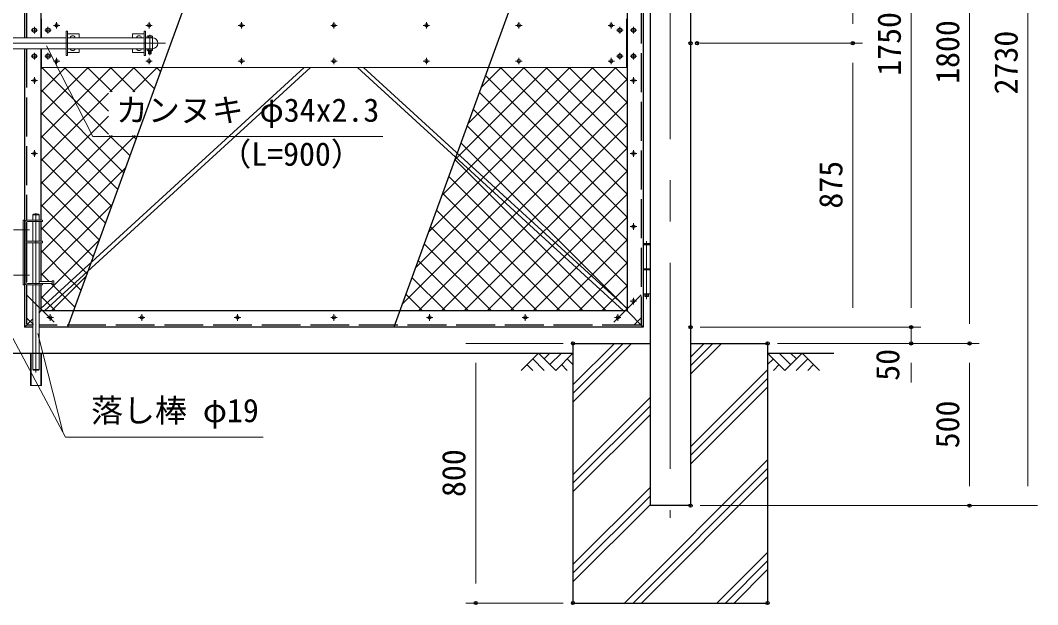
# Model space of a CAD drawing. Units: millimetres, scale not verified. Extents: x -6300 to 6300, y -4455 to 4455.
# Drawn here: x -2373 to 763, y -2113 to -312 of the extents above; entities that cross this region are included whole.
import ezdxf
from ezdxf.enums import TextEntityAlignment as Align

# ---------------------------------------------------------------- set-up
doc = ezdxf.new("R2010")
doc.units = ezdxf.units.MM
doc.header["$LTSCALE"] = 20
doc.header["$PDMODE"] = 32
doc.header["$PDSIZE"] = 10
doc.linetypes.add('DASHED', pattern=[7.5, 6, -1.5])
doc.linetypes.add('USER1', pattern=[50.8, 31.75, -6.35, 6.35, -6.35])
for name, color, linetype, lineweight in [('0-1_D-STR4', 7, 'Continuous', 25), ('0-2_D-BGD', 7, 'Continuous', 25), ('0-3_D-DCR-HCH', 7, 'Continuous', 13), ('0-4_D-STR-DIM', 7, 'Continuous', 13), ('0-6_Defpoints', 8, 'Continuous', 25), ('0-7_D-STR-TXT', 7, 'Continuous', 13), ('0-8_D-STR2', 7, 'Continuous', 13), ('0-9_D-STR1', 1, 'Continuous', 25), ('0-A_D-BMK', 2, 'USER1', 13), ('0-B_D-STR3', 3, 'Continuous', 13)]:
    doc.layers.add(name, color=color, linetype=linetype, lineweight=lineweight)
doc.styles.add('ＭＳ ゴシック', font='')
doc.styles.get('ＭＳ ゴシック').set_extended_font_data('MS Gothic')

msp = doc.modelspace()

# ---------------------------------------------------------------- linework, layer by layer
at = {"layer": '0-1_D-STR4'}
for p, q in [((-669.06, -1307.84), (-669.06, -2107.84)), ((-669.06, -1307.84), (-431.56, -1307.84)), ((-306.56, -1307.84), (-69.06, -1307.84)), ((-69.06, -1307.84), (-69.06, -2107.84)), ((-669.06, -2107.84), (-69.06, -2107.84))]:
    msp.add_line(p, q, dxfattribs=at)
at = {"layer": '0-2_D-BGD'}
for p, q in [((-4069.06, -1337.84), (-669.06, -1337.84)), ((-69.06, -1337.84), (135.22, -1337.84))]:
    msp.add_line(p, q, dxfattribs=at)
at = {"layer": '0-3_D-DCR-HCH'}
for p, q in [((-669.06, -1488.63), (-488.27, -1307.84)), ((-669.06, -1462.11), (-514.79, -1307.84)), ((-669.06, -1435.6), (-541.31, -1307.84)), ((-306.56, -1403.05), (-211.35, -1307.84)), ((-306.56, -1376.54), (-237.87, -1307.84)), ((-306.56, -1350.02), (-264.38, -1307.84)), ((-775.49, -1337.84), (-828.7, -1391.05)), ((-775.49, -1337.84), (-722.28, -1391.05)), ((-757.75, -1355.57), (-740.01, -1337.84)), ((-740.01, -1373.31), (-704.54, -1337.84)), ((-722.28, -1391.05), (-669.06, -1337.84)), ((-15.85, -1391.05), (-69.06, -1337.84)), ((1.88, -1373.31), (-33.59, -1337.84)), ((37.36, -1337.84), (-15.85, -1391.05)), ((19.71, -1355.67), (1.88, -1337.84)), ((37.36, -1337.84), (90.57, -1391.05)), ((-810.96, -1373.31), (-793.14, -1391.05)), ((-793.23, -1355.57), (-757.59, -1391.05)), ((-704.54, -1373.31), (-686.72, -1391.05)), ((-686.8, -1355.57), (-669.06, -1373.23)), ((-51.33, -1355.57), (-69.06, -1373.23)), ((-33.59, -1373.31), (-51.41, -1391.05)), ((55.1, -1355.57), (19.46, -1391.05)), ((72.83, -1373.31), (55.02, -1391.05)), ((-306.56, -1626.94), (-69.06, -1389.44)), ((-306.56, -1653.46), (-69.06, -1415.96)), ((-306.56, -1679.98), (-69.06, -1442.48)), ((-669.06, -1712.52), (-431.56, -1475.02)), ((-669.06, -1739.04), (-431.56, -1501.54)), ((-669.06, -1765.55), (-431.56, -1528.05)), ((-510.53, -2107.84), (-69.06, -1666.37)), ((-484.02, -2107.84), (-69.06, -1692.89)), ((-457.5, -2107.84), (-69.06, -1719.4)), ((-669.06, -1989.44), (-431.56, -1751.94)), ((-669.06, -2015.96), (-431.56, -1778.46)), ((-669.06, -2042.48), (-431.56, -1804.98)), ((-225.17, -2107.84), (-69.06, -1951.73)), ((-198.66, -2107.84), (-69.06, -1978.25)), ((-172.14, -2107.84), (-69.06, -2004.76))]:
    msp.add_line(p, q, dxfattribs=at)
at = {"layer": '0-4_D-STR-DIM'}
for p, q in [((733.44, -1747.84), (733.44, 862.16)), ((193.44, -322.84), (193.44, 432.16)), ((373.44, 432.16), (373.44, -1197.84)), ((553.44, 432.16), (553.44, -1247.84)), ((-276.56, -382.84), (223.44, -382.84)), ((-256.56, -382.84), (223.44, -382.84)), ((193.44, -1197.84), (193.44, -442.84)), ((373.44, -1197.84), (373.44, -1137.84)), ((-276.56, -1257.84), (223.44, -1257.84)), ((-276.56, -1257.84), (403.44, -1257.84)), ((-276.56, -1257.84), (403.44, -1257.84)), ((373.44, -1257.84), (373.44, -1307.84)), ((-699.06, -1307.84), (-999.06, -1307.84)), ((-39.06, -1307.84), (403.44, -1307.84)), ((-39.06, -1307.84), (583.44, -1307.84)), ((-39.06, -1307.84), (583.44, -1307.84)), ((-969.06, -1367.84), (-969.06, -2047.84)), ((373.44, -1367.84), (373.44, -1427.84)), ((553.44, -1367.84), (553.44, -1747.84)), ((-276.56, -1807.84), (583.44, -1807.84)), ((-276.56, -1807.84), (763.44, -1807.84)), ((-699.06, -2107.84), (-999.06, -2107.84))]:
    msp.add_line(p, q, dxfattribs=at)
at = {"layer": '0-6_Defpoints'}
for p, q in [((-1590.82, 492.16), (-2227.76, -1257.84)), ((-584.37, 492.16), (-1221.31, -1257.84))]:
    msp.add_line(p, q, dxfattribs=at)
for p in [(-306.56, -382.84), (-286.56, -382.84), (193.44, -382.84), (-306.56, -1257.84), (373.44, -1257.84), (-669.06, -1307.84), (-69.06, -1307.84), (373.44, -1307.84), (553.44, -1307.84), (-306.56, -1807.84), (553.44, -1807.84), (-969.06, -2107.84), (-669.06, -2107.84), (-69.06, -2107.84)]:
    msp.add_point(p, dxfattribs=at)
at = {"layer": '0-7_D-STR-TXT'}
msp.add_line((-2242.03, -1580.22), (-2318.41, -1276.89), dxfattribs=at)
for points in [[(-1255.27, -670.09), (-2149.8, -670.09), (-2291.85, -391.47)], [(-1624.26, -1596.63), (-2233.26, -1596.63), (-2404.12, -1276.72)]]:
    msp.add_lwpolyline(points, dxfattribs=at)
at = {"layer": '0-8_D-STR2'}
for p, q in [((-2309.56, -462.66), (-2304.75, -457.84)), ((-2309.56, -533.37), (-2234.04, -457.84)), ((-2309.56, -604.08), (-2163.33, -457.84)), ((-2309.56, -674.79), (-2092.61, -457.84)), ((-2101.35, -663.43), (-2306.95, -457.84)), ((-2101.35, -592.72), (-2236.24, -457.84)), ((-2090.25, -533.12), (-2165.53, -457.84)), ((-2097.18, -533.12), (-2021.9, -457.84)), ((-2019.54, -533.12), (-2094.82, -457.84)), ((-2026.47, -533.12), (-1951.19, -457.84)), ((-1959.94, -522), (-2024.1, -457.84)), ((-1941.07, -470.16), (-1953.39, -457.84)), ((-1155.12, -1075.98), (-536.98, -457.84)), ((-1114.66, -964.81), (-607.69, -457.84)), ((-1074.2, -853.63), (-678.4, -457.84)), ((-1033.73, -742.46), (-749.11, -457.84)), ((-993.27, -631.28), (-819.82, -457.84)), ((-952.8, -520.11), (-890.53, -457.84)), ((-502.56, -848.01), (-892.73, -457.84)), ((-502.56, -777.3), (-822.02, -457.84)), ((-502.56, -706.58), (-751.31, -457.84)), ((-502.56, -635.87), (-680.6, -457.84)), ((-502.56, -565.16), (-609.89, -457.84)), ((-502.56, -494.45), (-539.18, -457.84)), ((-1195.59, -1187.16), (-502.56, -494.13)), ((-502.56, -918.72), (-939.03, -482.26)), ((-2054.29, -781.21), (-2309.56, -525.93)), ((-2309.56, -745.5), (-2101.35, -537.29)), ((-502.56, -989.43), (-957.89, -534.1)), ((-1145.56, -1207.84), (-502.56, -564.84)), ((-502.56, -1060.14), (-976.76, -585.94)), ((-2073.15, -833.05), (-2309.56, -596.64)), ((-2309.56, -816.21), (-2101.35, -608)), ((-1074.85, -1207.84), (-502.56, -635.55)), ((-502.56, -1130.85), (-995.63, -637.78)), ((-2309.56, -886.92), (-2089.96, -667.32)), ((-2309.56, -957.63), (-2019.25, -667.32)), ((-2092.02, -884.89), (-2309.56, -667.35)), ((-2035.42, -729.37), (-2097.47, -667.32)), ((-2016.55, -677.53), (-2026.76, -667.32)), ((-502.56, -1201.56), (-1014.5, -689.62)), ((-1004.14, -1207.84), (-502.56, -706.27)), ((-2110.89, -936.74), (-2309.56, -738.06)), ((-567, -1207.84), (-1033.37, -741.46)), ((-2309.56, -1028.34), (-2049.62, -768.4)), ((-933.43, -1207.84), (-502.56, -776.98)), ((-2129.76, -988.58), (-2309.56, -808.77)), ((-637.71, -1207.84), (-1052.24, -793.31)), ((-708.42, -1207.84), (-1071.11, -845.15)), ((-862.72, -1207.84), (-502.56, -847.69)), ((-2148.63, -1040.42), (-2309.56, -879.48)), ((-2309.56, -1099.05), (-2090.09, -879.57)), ((-779.13, -1207.84), (-1089.98, -896.99)), ((-792, -1207.84), (-502.56, -918.4)), ((-849.84, -1207.84), (-1108.85, -948.83)), ((-2265.06, -1125.26), (-2130.55, -990.75)), ((-920.55, -1207.84), (-1127.71, -1000.67)), ((-721.29, -1207.84), (-502.56, -989.11)), ((-991.26, -1207.84), (-1146.58, -1052.52)), ((-650.58, -1207.84), (-502.56, -1059.82)), ((-2283.84, -1117.34), (-2309.56, -1091.62)), ((-2309.56, -1169.76), (-2265.14, -1125.34)), ((-2276.93, -1207.84), (-2171.02, -1101.92)), ((-1061.97, -1207.84), (-1165.45, -1104.36)), ((-1132.68, -1207.84), (-1184.32, -1156.2)), ((-579.87, -1207.84), (-502.56, -1130.53)), ((-509.16, -1207.84), (-502.56, -1201.24))]:
    msp.add_line(p, q, dxfattribs=at)
for points in [[(-2167.5, -1092.26), (-2169.73, -1090.02), (-2178.94, -1080.82), (-2309.56, -950.19)], [(-2186.37, -1144.1), (-2206.67, -1123.8), (-2215.87, -1114.6), (-2309.56, -1020.91)], [(-2205.24, -1195.94), (-2243.6, -1157.58), (-2252.8, -1148.38), (-2277.84, -1123.34)], [(-2264.05, -1207.84), (-2280.54, -1191.35), (-2289.74, -1182.15), (-2309.56, -1162.33)]]:
    msp.add_lwpolyline(points, dxfattribs=at)
at = {"layer": '0-9_D-STR1'}
for p, q in [((-431.56, 909.16), (-431.56, -1807.84)), ((-306.56, 909.16), (-306.56, -1807.84)), ((-2359.56, 492.16), (-2359.56, -365.84)), ((-452.56, 492.16), (-452.56, -1257.84)), ((-2309.56, 442.16), (-2309.56, -365.84)), ((-502.56, 442.16), (-502.56, -1207.84)), ((-2359.56, -399.84), (-2359.56, -1257.84)), ((-2309.56, -399.84), (-2309.56, -927.84)), ((-2309.56, -932.34), (-2309.56, -993.34)), ((-2309.56, -997.84), (-2309.56, -1117.34)), ((-2309.56, -1127.84), (-2309.56, -1207.84)), ((-2315.06, -1213.34), (-2309.56, -1207.84)), ((-502.56, -1207.84), (-2309.56, -1207.84)), ((-452.56, -1257.84), (-502.56, -1207.84)), ((-2359.56, -1257.84), (-2334.06, -1232.34)), ((-2334.06, -1257.84), (-2359.56, -1257.84)), ((-452.81, -1257.84), (-2315.06, -1257.84)), ((-306.56, -1807.84), (-431.56, -1807.84))]:
    msp.add_line(p, q, dxfattribs=at)
at = {"layer": '0-9_D-STR1', "linetype": 'DASHED'}
for p, q in [((-2353.56, 486.16), (-2353.56, -365.84)), ((-458.56, 486.16), (-458.56, -1251.84)), ((-2353.56, -399.84), (-2353.56, -928.35)), ((-2353.56, -933.48), (-2353.56, -993.34)), ((-2353.56, -997.84), (-2353.56, -1122.19)), ((-2353.56, -1127.32), (-2353.56, -1251.84)), ((-2334.06, -1251.84), (-2353.31, -1251.84)), ((-458.81, -1251.84), (-2315.06, -1251.84))]:
    msp.add_line(p, q, dxfattribs=at)
at = {"layer": '0-A_D-BMK'}
for p, q in [((-369.06, 972.7), (-369.06, -1845.7)), ((-2339.56, -342.84), (-2319.56, -342.84)), ((-2329.56, -332.84), (-2329.56, -352.84)), ((-2297.56, -342.84), (-2277.56, -342.84)), ((-2287.56, -332.84), (-2287.56, -352.84)), ((-2271.06, -327.84), (-2251.06, -327.84)), ((-2261.06, -317.84), (-2261.06, -337.84)), ((-1986.06, -327.84), (-1966.06, -327.84)), ((-1976.06, -317.84), (-1976.06, -337.84)), ((-1701.06, -327.84), (-1681.06, -327.84)), ((-1691.06, -317.84), (-1691.06, -337.84)), ((-1416.06, -327.84), (-1396.06, -327.84)), ((-1406.06, -317.84), (-1406.06, -337.84)), ((-1131.06, -327.84), (-1111.06, -327.84)), ((-1121.06, -317.84), (-1121.06, -337.84)), ((-846.06, -327.84), (-826.06, -327.84)), ((-836.06, -317.84), (-836.06, -337.84)), ((-561.06, -327.84), (-541.06, -327.84)), ((-551.06, -317.84), (-551.06, -337.84)), ((-534.56, -342.84), (-514.56, -342.84)), ((-524.56, -332.84), (-524.56, -352.84)), ((-492.56, -342.84), (-472.56, -342.84)), ((-482.56, -332.84), (-482.56, -352.84)), ((-1973.81, -357.09), (-1973.81, -419.99)), ((-1925.61, -382.84), (-2855.61, -382.84)), ((-2339.56, -422.84), (-2319.56, -422.84)), ((-2329.56, -412.84), (-2329.56, -432.84)), ((-2297.56, -422.84), (-2277.56, -422.84)), ((-2287.56, -432.84), (-2287.56, -412.84)), ((-2271.06, -437.84), (-2251.06, -437.84)), ((-2261.06, -427.84), (-2261.06, -447.84)), ((-1986.06, -437.84), (-1966.06, -437.84)), ((-1976.06, -427.84), (-1976.06, -447.84)), ((-1701.06, -437.84), (-1681.06, -437.84)), ((-1691.06, -427.84), (-1691.06, -447.84)), ((-1416.06, -437.84), (-1396.06, -437.84)), ((-1406.06, -427.84), (-1406.06, -447.84)), ((-1131.06, -437.84), (-1111.06, -437.84)), ((-1121.06, -427.84), (-1121.06, -447.84)), ((-846.06, -437.84), (-826.06, -437.84)), ((-836.06, -427.84), (-836.06, -447.84)), ((-561.06, -437.84), (-541.06, -437.84)), ((-551.06, -427.84), (-551.06, -447.84)), ((-534.56, -422.84), (-514.56, -422.84)), ((-524.56, -412.84), (-524.56, -432.84)), ((-492.56, -422.84), (-472.56, -422.84)), ((-482.56, -412.84), (-482.56, -432.84)), ((-2319.56, -497.84), (-2339.56, -497.84)), ((-2329.56, -487.84), (-2329.56, -507.84)), ((-492.56, -497.84), (-472.56, -497.84)), ((-482.56, -487.84), (-482.56, -507.84)), ((-2329.56, -712.84), (-2329.56, -732.84)), ((-482.56, -712.84), (-482.56, -732.84)), ((-2339.56, -722.84), (-2319.56, -722.84)), ((-472.56, -722.84), (-492.56, -722.84)), ((-2324.56, -907), (-2324.56, -1397.7)), ((-482.56, -937.84), (-482.56, -957.84)), ((-2393.92, -957.84), (-2368.92, -957.84)), ((-2344.21, -957.84), (-2369.21, -957.84)), ((-492.56, -947.84), (-472.56, -947.84)), ((-442.06, -993.3), (-442.06, -1171.92)), ((-2393.92, -1097.84), (-2368.92, -1097.84)), ((-2344.21, -1097.84), (-2369.21, -1097.84)), ((-438.06, -1158.84), (-446.06, -1158.84)), ((-492.81, -1177.84), (-472.81, -1177.84)), ((-482.81, -1187.84), (-482.81, -1167.84)), ((-2281.06, -1217.84), (-2281.06, -1237.84)), ((-1998.56, -1217.84), (-1998.56, -1237.84)), ((-1703.56, -1217.84), (-1703.56, -1237.84)), ((-1406.06, -1217.84), (-1406.06, -1237.84)), ((-1111.06, -1217.84), (-1111.06, -1237.84)), ((-816.06, -1217.84), (-816.06, -1237.84)), ((-531.06, -1217.84), (-531.06, -1237.84)), ((-2291.06, -1227.84), (-2271.06, -1227.84)), ((-2008.56, -1227.84), (-1988.56, -1227.84)), ((-1713.56, -1227.84), (-1693.56, -1227.84)), ((-1416.06, -1227.84), (-1396.06, -1227.84)), ((-1121.06, -1227.84), (-1101.06, -1227.84)), ((-826.06, -1227.84), (-806.06, -1227.84)), ((-541.06, -1227.84), (-521.06, -1227.84))]:
    msp.add_line(p, q, dxfattribs=at)
at = {"layer": '0-B_D-STR3'}
for p, q in [((-2307.56, -365.84), (-2307.56, -307.84)), ((-504.56, -457.84), (-504.56, -307.84)), ((-2231.56, -365.84), (-2506.56, -365.84)), ((-2231.56, -345.34), (-2231.56, -420.34)), ((-2231.56, -345.34), (-2227.06, -345.34)), ((-2227.06, -345.34), (-2227.06, -420.34)), ((-2227.06, -354.34), (-2191.56, -354.34)), ((-1991.06, -365.84), (-2227.06, -365.84)), ((-2191.56, -354.34), (-2191.56, -365.84)), ((-2026.56, -354.34), (-2026.56, -365.84)), ((-1991.06, -354.34), (-2026.56, -354.34)), ((-1991.06, -345.34), (-1991.06, -420.34)), ((-1986.56, -345.34), (-1991.06, -345.34)), ((-1986.56, -345.34), (-1986.56, -420.34)), ((-1965.81, -365.84), (-1986.56, -365.84)), ((-1981.91, -361.14), (-1981.91, -365.84)), ((-1967.75, -360.34), (-1980.01, -360.34)), ((-1977.81, -361.14), (-1977.81, -365.84)), ((-1969.81, -361.14), (-1969.81, -365.84)), ((-1965.81, -365.84), (-1965.81, -399.84)), ((-1965.71, -361.14), (-1965.71, -365.84)), ((-2231.56, -399.84), (-2506.56, -399.84)), ((-2307.56, -457.84), (-2307.56, -399.84)), ((-1991.06, -399.84), (-2227.06, -399.84)), ((-2191.56, -399.84), (-2191.56, -411.34)), ((-2026.56, -399.84), (-2026.56, -411.34)), ((-1965.81, -399.84), (-1986.56, -399.84)), ((-1981.91, -399.84), (-1981.91, -405.54)), ((-1965.71, -405.54), (-1981.91, -405.54)), ((-1967.38, -406.34), (-1979.97, -406.34)), ((-1977.81, -399.84), (-1977.81, -405.54)), ((-1977.81, -406.34), (-1977.81, -415.04)), ((-1977.01, -406.34), (-1977.01, -415.84)), ((-1970.61, -406.34), (-1970.61, -415.84)), ((-1969.81, -399.84), (-1969.81, -405.54)), ((-1969.81, -406.34), (-1969.81, -415.04)), ((-1965.71, -399.84), (-1965.71, -405.54)), ((-2231.56, -420.34), (-2227.06, -420.34)), ((-2227.06, -411.34), (-2191.56, -411.34)), ((-1991.06, -411.34), (-2026.56, -411.34)), ((-1986.56, -420.34), (-1991.06, -420.34)), ((-1969.81, -415.04), (-1977.81, -415.04)), ((-1977.01, -415.84), (-1977.81, -415.04)), ((-1970.61, -415.84), (-1977.01, -415.84)), ((-1970.61, -415.84), (-1969.81, -415.04)), ((-2309.56, -457.84), (-502.56, -457.84)), ((-2309.56, -1200.28), (-1497.71, -457.84)), ((-2298.56, -1207.84), (-1478.44, -457.84)), ((-513.57, -1207.84), (-1333.68, -457.84)), ((-502.56, -1200.28), (-1314.42, -457.84)), ((-2364.06, -1127.84), (-2364.06, -927.84)), ((-2359.56, -927.84), (-2364.06, -927.84)), ((-2355.06, -1118.84), (-2355.06, -936.84)), ((-2304.56, -927.84), (-2350.56, -927.84)), ((-2304.56, -932.34), (-2350.56, -932.34)), ((-2334.06, -912.09), (-2332.06, -910.09)), ((-2315.06, -912.09), (-2334.06, -912.09)), ((-2334.06, -927.84), (-2334.06, -912.09)), ((-2334.06, -993.34), (-2334.06, -932.34)), ((-2317.06, -910.09), (-2332.06, -910.09)), ((-2317.06, -910.09), (-2315.06, -912.09)), ((-2315.06, -927.84), (-2315.06, -912.09)), ((-2315.06, -993.34), (-2315.06, -932.34)), ((-2304.56, -932.34), (-2304.56, -927.84)), ((-2304.56, -993.34), (-2355.06, -993.34)), ((-2304.56, -997.84), (-2355.06, -997.84)), ((-2334.06, -1123.34), (-2334.06, -997.84)), ((-2315.06, -1123.34), (-2315.06, -997.84)), ((-2304.56, -997.84), (-2304.56, -993.34)), ((-450.56, -999.84), (-451.56, -1000.84)), ((-451.56, -1000.84), (-451.56, -1003.84)), ((-432.56, -1000.84), (-451.56, -1000.84)), ((-433.56, -999.84), (-450.56, -999.84)), ((-432.56, -1000.84), (-433.56, -999.84)), ((-432.56, -1000.84), (-432.56, -1003.84)), ((-431.56, -1003.84), (-452.56, -1003.84)), ((-452.56, -1003.84), (-452.56, -1154.84)), ((-431.56, -1003.84), (-431.56, -1154.84)), ((-431.56, -1077.84), (-452.56, -1077.84)), ((-431.56, -1080.84), (-452.56, -1080.84)), ((-2359.56, -1127.84), (-2364.06, -1127.84)), ((-2350.56, -1123.34), (-2275.06, -1123.34)), ((-2350.56, -1127.84), (-2304.56, -1127.84)), ((-2334.06, -1388.34), (-2334.06, -1127.84)), ((-2315.06, -1117.34), (-2275.06, -1117.34)), ((-2315.06, -1388.34), (-2315.06, -1127.84)), ((-2304.56, -1127.84), (-2304.56, -1123.34)), ((-2275.06, -1125.34), (-2275.06, -1115.34)), ((-2269.06, -1125.34), (-2275.06, -1125.34)), ((-431.56, -1154.84), (-452.56, -1154.84)), ((-447.56, -1154.84), (-447.56, -1162.84)), ((-436.56, -1154.84), (-436.56, -1162.84)), ((-446.56, -1163.84), (-447.56, -1162.84)), ((-436.56, -1162.84), (-447.56, -1162.84)), ((-437.56, -1163.84), (-446.56, -1163.84)), ((-436.56, -1162.84), (-437.56, -1163.84)), ((-2339.26, -1437.84), (-2339.26, -1337.84)), ((-2309.86, -1337.84), (-2309.86, -1437.84)), ((-2307.56, -1337.84), (-2307.56, -1437.84)), ((-2334.06, -1388.34), (-2315.06, -1388.34)), ((-2334.06, -1388.34), (-2332.06, -1390.34)), ((-2317.06, -1390.34), (-2332.06, -1390.34)), ((-2317.06, -1390.34), (-2315.06, -1388.34))]:
    msp.add_line(p, q, dxfattribs=at)
at = {"layer": '0-B_D-STR3', "linetype": 'DASHED'}
for p, q in [((-2353.56, -1158.02), (-2259.56, -1251.84)), ((-458.56, -1157.84), (-552.56, -1251.84)), ((-2353.56, -1228.66), (-2332.56, -1249.62)), ((-458.56, -1228.66), (-481.79, -1251.84))]:
    msp.add_line(p, q, dxfattribs=at)
at = {"layer": '0-B_D-STR3'}
for points in [[(-2336.06, -339.08), (-2329.56, -335.33), (-2323.06, -339.08), (-2323.06, -346.59), (-2329.56, -350.34), (-2336.06, -346.59)], [(-2294.06, -339.08), (-2287.56, -335.33), (-2281.06, -339.08), (-2281.06, -346.59), (-2287.56, -350.34), (-2294.06, -346.59)], [(-531.06, -339.08), (-524.56, -335.33), (-518.06, -339.08), (-518.06, -346.59), (-524.56, -350.34), (-531.06, -346.59)], [(-489.06, -339.08), (-482.56, -335.33), (-476.06, -339.08), (-476.06, -346.59), (-482.56, -350.34), (-489.06, -346.59)], [(-2336.06, -419.08), (-2329.56, -415.33), (-2323.06, -419.08), (-2323.06, -426.59), (-2329.56, -430.34), (-2336.06, -426.59)], [(-2294.06, -419.08), (-2287.56, -415.33), (-2281.06, -419.08), (-2281.06, -426.59), (-2287.56, -430.34), (-2294.06, -426.59)], [(-531.06, -419.08), (-524.56, -415.33), (-518.06, -419.08), (-518.06, -426.59), (-524.56, -430.34), (-531.06, -426.59)], [(-489.06, -419.08), (-482.56, -415.33), (-476.06, -419.08), (-476.06, -426.59), (-482.56, -430.34), (-489.06, -426.59)]]:
    msp.add_lwpolyline(points, close=True, dxfattribs=at)
for points in [[(-2269.06, -1125.34), (-2269.06, -1115.34), (-2275.06, -1115.34)], [(-2307.56, -1437.84), (-2341.56, -1437.84), (-2341.56, -1337.84)]]:
    msp.add_lwpolyline(points, dxfattribs=at)
for centre, radius in [((-2329.56, -342.84), 6.25), ((-2287.56, -342.84), 6.25), ((-2261.06, -327.84), 5.25), ((-1976.06, -327.84), 5.25), ((-1691.06, -327.84), 5.25), ((-1406.06, -327.84), 5.25), ((-1121.06, -327.84), 5.25), ((-836.06, -327.84), 5.25), ((-551.06, -327.84), 5.25), ((-524.56, -342.84), 6.25), ((-482.56, -342.84), 6.25), ((-2329.56, -422.84), 6.25), ((-2287.56, -422.84), 6.25), ((-2261.06, -437.84), 5.25), ((-1976.06, -437.84), 5.25), ((-1691.06, -437.84), 5.25), ((-1406.06, -437.84), 5.25), ((-1121.06, -437.84), 5.25), ((-836.06, -437.84), 5.25), ((-551.06, -437.84), 5.25), ((-524.56, -422.84), 6.25), ((-482.56, -422.84), 6.25), ((-2329.56, -497.84), 5.25), ((-482.56, -497.84), 5.25), ((-2329.56, -722.84), 5.25), ((-482.56, -722.84), 5.25), ((-482.56, -947.84), 5.25), ((-442.06, -1158.84), 2), ((-482.81, -1177.84), 5.25), ((-2281.06, -1227.84), 5.25), ((-1998.56, -1227.84), 5.25), ((-1703.56, -1227.84), 5.25), ((-1406.06, -1227.84), 5.25), ((-1111.06, -1227.84), 5.25), ((-816.06, -1227.84), 5.25), ((-531.06, -1227.84), 5.25)]:
    msp.add_circle(centre, radius, dxfattribs=at)
for centre, radius, start, end in [((-2211.56, -367.84), 8, 14.47751, 165.52249), ((-2006.56, -367.84), 8, 14.47751, 165.52249), ((-1979.86, -363.35), 3.02, 47.18249, 132.81751), ((-1973.81, -370.74), 10.4, 67.38014, 112.61986), ((-1967.76, -363.36), 3.03, 47.363, 132.637), ((-1965.81, -382.84), 17, 270, 90), ((-2211.56, -397.84), 8, 194.47751, 345.52249), ((-2006.56, -397.84), 8, 194.47751, 345.52249), ((-1979.86, -403.32), 3.02, 227.28053, 312.71947), ((-1973.81, -395.94), 10.4, 247.38014, 292.61986), ((-1967.76, -403.4), 2.96, 226.1605, 313.8395), ((-2350.56, -936.84), 9, 90, 180), ((-2350.56, -936.84), 4.5, 90, 180), ((-2350.56, -1118.84), 9, 180, 270), ((-2350.56, -1118.84), 4.5, 180, 270)]:
    msp.add_arc(centre, radius, start, end, dxfattribs=at)

# ---------------------------------------------------------------- texts
at = {"layer": '0-4_D-STR-DIM', "style": 'ＭＳ ゴシック'}
for s, p in [('1750', (363.31, -483.19)), ('1800', (543.31, -508.19)), ('2730', (723.31, -540.71)), ('875', (183.31, -892.67)), ('50', (358.56, -1422.99)), ('500', (543.31, -1631.15)), ('800', (-979.19, -1781.15))]:
    msp.add_text(s, height=72.14, rotation=90, dxfattribs=at).set_placement(p, align=Align.BOTTOM_LEFT)
at = {"layer": '0-7_D-STR-TXT', "style": 'ＭＳ ゴシック'}
for s, p in [('カンヌキ φ34x2.3', (-2077.99, -646.64)), ('（L=900）', (-1759.29, -781.99)), ('落し棒 φ19', (-2154.59, -1572.23))]:
    msp.add_text(s, height=72.14, dxfattribs=at).set_placement(p, align=Align.BOTTOM_LEFT)

doc.saveas('drawing.dxf')
